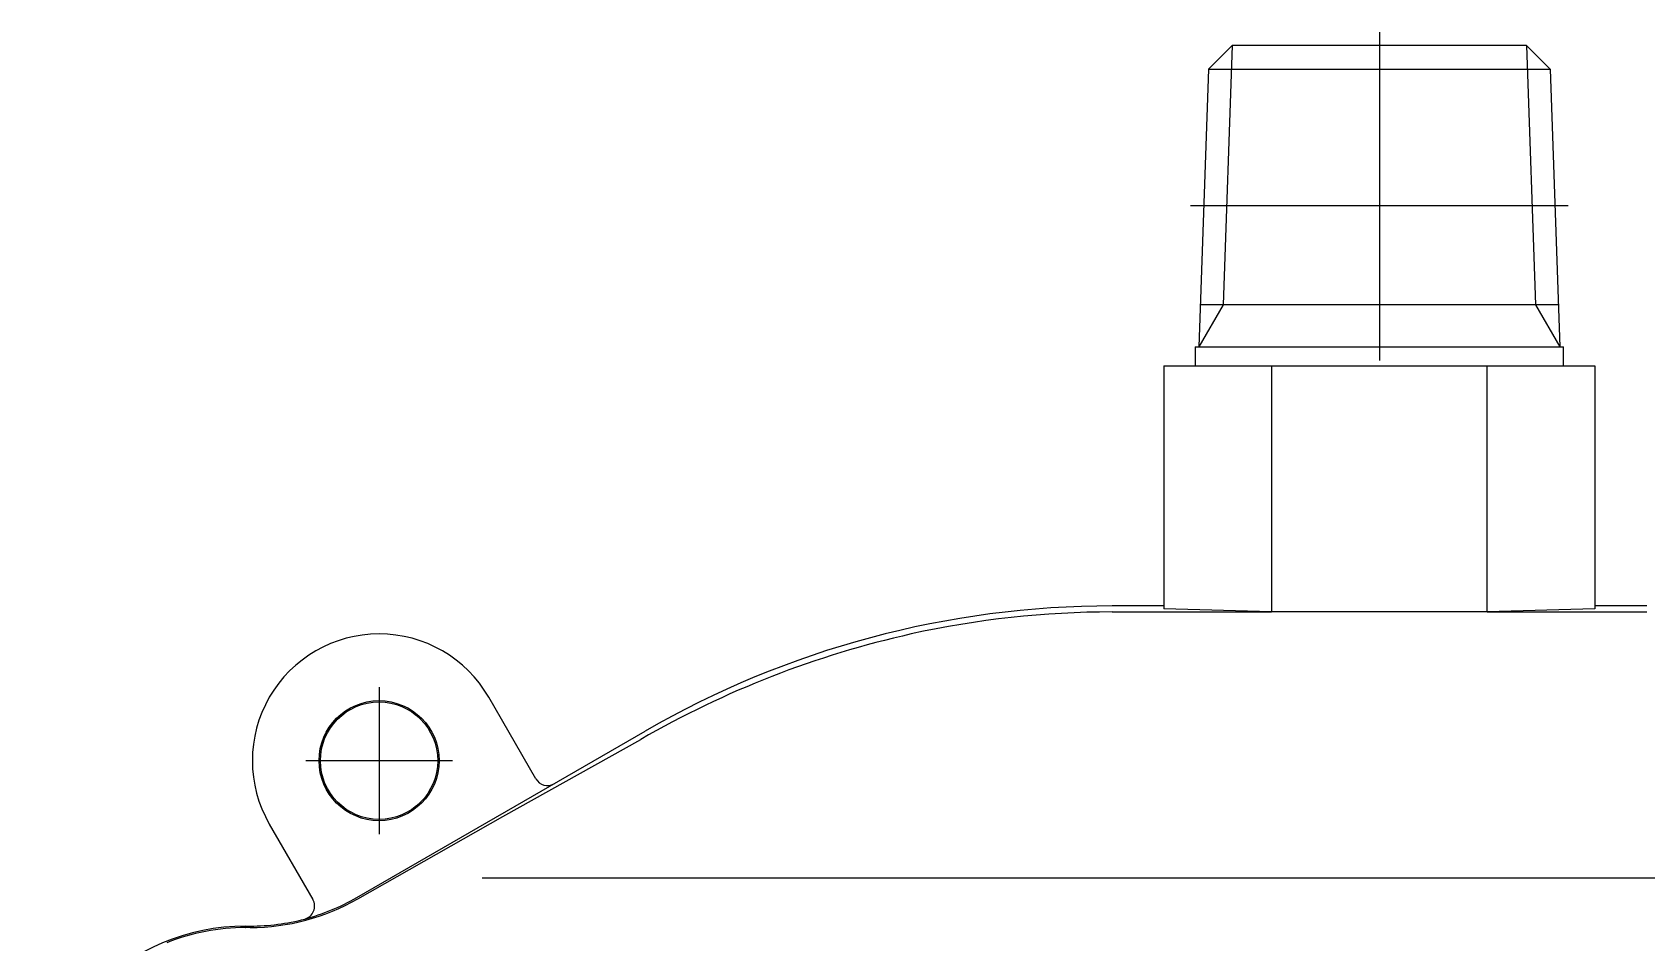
# Model space of a CAD drawing. Extents: x 0 to 137, y -8 to 70.
# Drawn here: x 0 to 60.5, y 35.7 to 69.8 of the extents above; entities that cross this region are included whole.
import ezdxf

# ---------------------------------------------------------------- set-up
doc = ezdxf.new("R2010")
doc.units = 0
doc.header["$LTSCALE"] = 0.5
doc.linetypes.add('CENTER', pattern=[50.8, 31.75, -6.35, 6.35, -6.35])
for name, color, linetype in [('MSM_CENTER', 1, 'CENTER'), ('MSM_CONTINUOUS', 7, 'CONTINUOUS'), ('MSM_NARROW', 5, 'CONTINUOUS')]:
    doc.layers.add(name, color=color, linetype=linetype)

msp = doc.modelspace()

# ---------------------------------------------------------------- linework, layer by layer
at = {"layer": 'MSM_CENTER'}
for p, q in [((50.5, 69.8), (50.5, 57.501)), ((57.579, 63.29), (43.422, 63.29)), ((13, 45.25), (13, 39.75)), ((15.75, 42.5), (10.25, 42.5))]:
    msp.add_line(p, q, dxfattribs=at)
at = {"layer": 'MSM_CONTINUOUS'}
for p, q in [((44.987, 69.3), (44.1, 68.413)), ((56.013, 69.3), (44.987, 69.3)), ((56.013, 69.3), (56.9, 68.413)), ((44.1, 68.413), (43.737, 58.012)), ((44.1, 68.413), (56.9, 68.413)), ((56.9, 68.413), (57.263, 58.012)), ((57.208, 59.59), (43.792, 59.59)), ((43.6, 58.012), (43.6, 57.3)), ((43.6, 58.012), (57.4, 58.012)), ((57.4, 57.3), (57.4, 58.012)), ((42.417, 57.3), (58.583, 57.3)), ((42.417, 57.3), (42.417, 48.195)), ((46.459, 57.3), (46.459, 48.073)), ((54.541, 48.073), (54.541, 57.3)), ((58.583, 57.3), (58.583, 48.195)), ((42.417, 48.3), (40.478, 48.3)), ((40.478, 48.073), (46.459, 48.073)), ((46.459, 48.073), (42.417, 48.195)), ((54.541, 48.073), (46.459, 48.073)), ((58.583, 48.195), (54.541, 48.073)), ((54.541, 48.073), (60.522, 48.073)), ((60.522, 48.3), (58.583, 48.3)), ((18.877, 41.82), (17.114, 44.875)), ((12.172, 37.372), (22.978, 43.611)), ((17.634, 40.409), (22.809, 43.296)), ((8.886, 40.125), (10.518, 37.298)), ((12.2, 37.322), (17.634, 40.409)), ((7.997, 36.247), (8, 36.247)), ((8, 36.3), (8.172, 36.3)), ((8.172, 36.247), (8, 36.247))]:
    msp.add_line(p, q, dxfattribs=at)
for radius in [2.25, 2.2]:
    msp.add_circle((13, 42.5), radius, dxfattribs=at)
for centre, radius, start, end in [((40.478, 13.3), 35, 90, 120), ((40.478, 13.3), 34.773, 90, 102.50268), ((13, 42.5), 4.75, 30, 210), ((40.821, 12.063), 36.055, 102.609, 119.97235), ((19.31, 42.07), 0.5, 209.99657, 300.00353), ((8.168, 44.345), 8.098, 270.02664, 299.86417), ((8.172, 44.3), 8, 284.78307, 300), ((10.086, 37.048), 0.5, 284.77567, 30.00741), ((8.172, 44.3), 8, 270, 284.78307), ((8, 28.3), 8, 90, 180), ((7.999, 28.298), 7.949, 90.01304, 111.82478)]:
    msp.add_arc(centre, radius, start, end, dxfattribs=at)
at = {"layer": 'MSM_NARROW'}
for p, q in [((44.987, 69.3), (44.648, 59.59)), ((56.013, 69.3), (56.352, 59.59)), ((44.648, 59.59), (43.737, 58.012)), ((56.352, 59.59), (57.263, 58.012)), ((84.132, 38.1), (16.868, 38.1))]:
    msp.add_line(p, q, dxfattribs=at)

doc.saveas('drawing.dxf')
